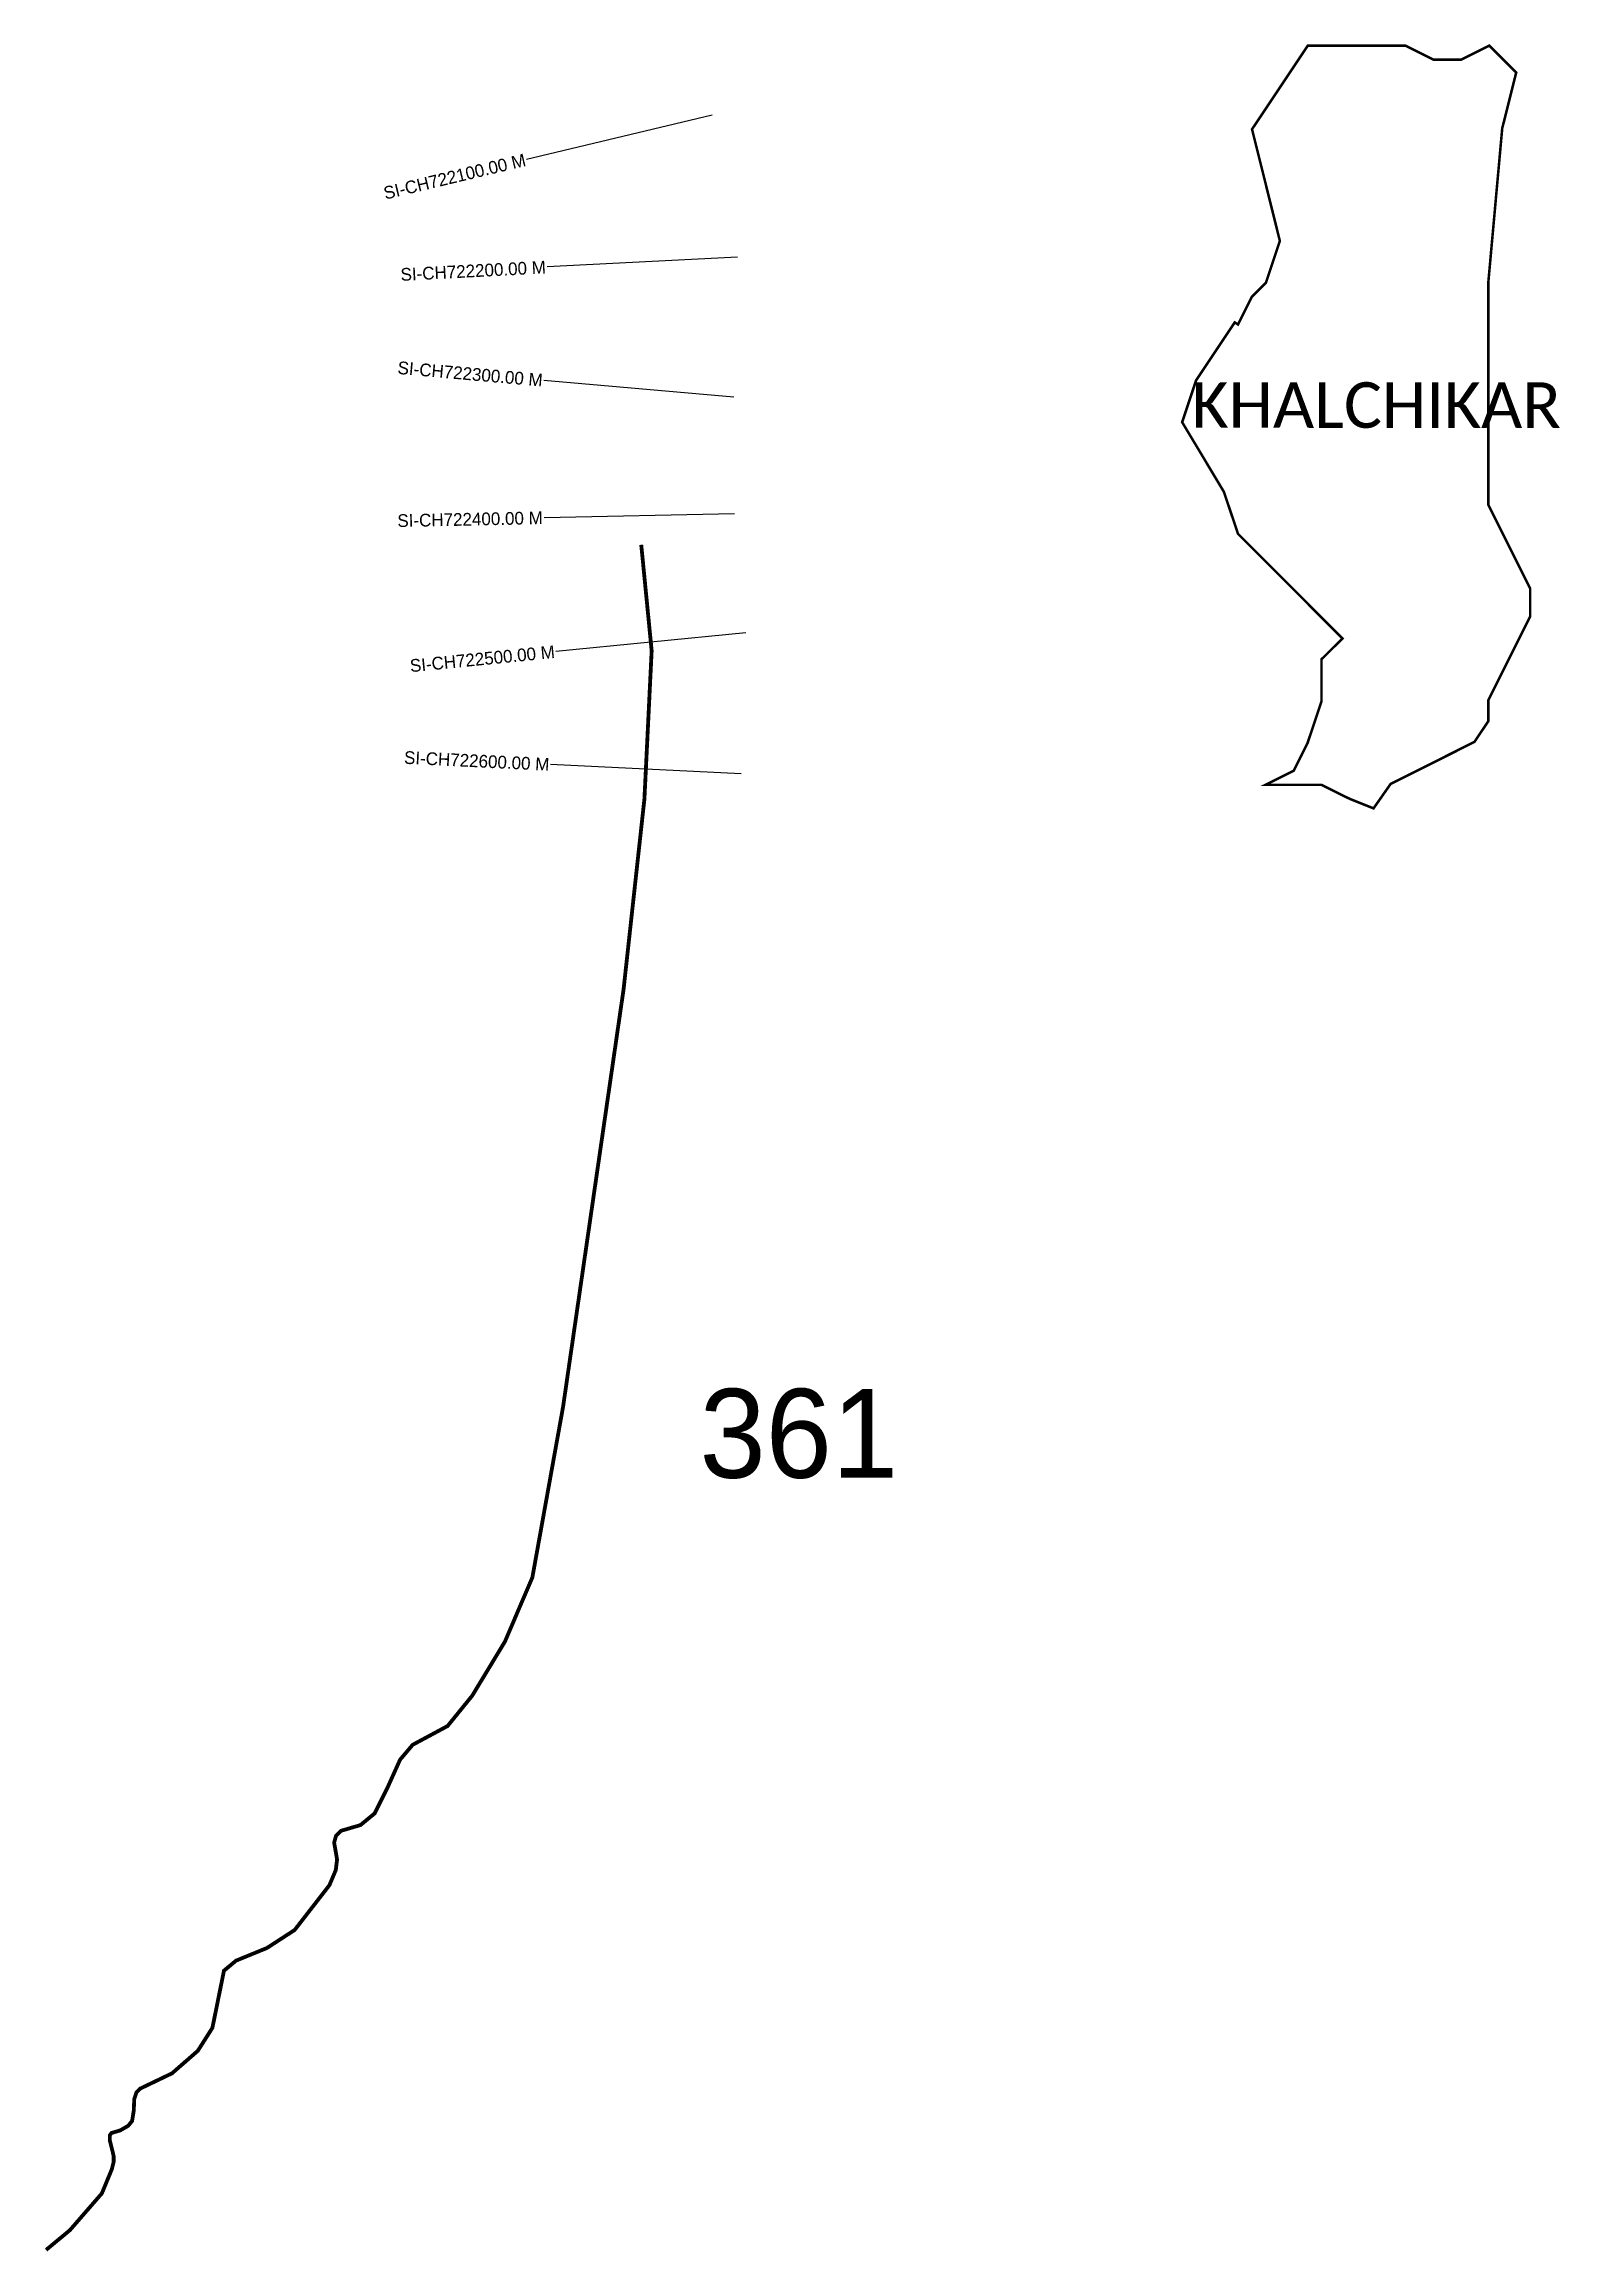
# Model space of a CAD drawing. Header units: metres. Extents: x 356371 to 357564, y 1741558 to 1743296.
import ezdxf
from ezdxf.enums import TextEntityAlignment as Align

# ---------------------------------------------------------------- set-up
doc = ezdxf.new("R2010")
doc.units = ezdxf.units.M
for name, color, linetype in [('CS', 134, 'Continuous'), ('CSMark', 6, 'Continuous'), ('NATURALLY PROTECTED', 3, 'Continuous'), ('VILLAGE NAME', 250, 'Continuous')]:
    doc.layers.add(name, color=color, linetype=linetype)

msp = doc.modelspace()

# ---------------------------------------------------------------- linework, layer by layer
at = {"color": 6, "const_width": 2}
msp.add_lwpolyline([(357365.3, 1743294.8), (357442.2, 1743294.8), (357464.1, 1743283.8), (357486.1, 1743283.8), (357508.1, 1743294.8), (357529.3, 1743273.6), (357518.3, 1743229.7), (357507.4, 1743109), (357507.4, 1742933.3), (357540.3, 1742867.4), (357540.3, 1742845.5), (357507.4, 1742779.6), (357507.4, 1742763.1), (357496.4, 1742746.7), (357430.5, 1742713.7), (357417, 1742694.4), (357398.1, 1742702), (357376.1, 1742712.9), (357332.2, 1742713), (357354.2, 1742724), (357365.1, 1742745.9), (357376.1, 1742778.8), (357376.1, 1742811.8), (357392.6, 1742828.2), (357310.3, 1742910.6), (357299.3, 1742943.5), (357266.4, 1742998.4), (357277.4, 1743031.4), (357307.8, 1743077), (357310.4, 1743075.3), (357321.3, 1743097.2), (357332.3, 1743108.2), (357343.3, 1743141.1), (357321.4, 1743229), (357365.3, 1743294.8)], dxfattribs=at)
at = {"layer": 'CS'}
for p, q in [((356896.4, 1743240.2), (356750.5, 1743205.3)), ((356916.4, 1743128.4), (356766.6, 1743120.6)), ((356913.5, 1743018.2), (356764.1, 1743031.3)), ((356914.1, 1742926.3), (356764.2, 1742923.2)), ((356922.9, 1742832.6), (356773.6, 1742817.9)), ((356919.3, 1742721.7), (356769.4, 1742729))]:
    msp.add_line(p, q, dxfattribs=at)
at = {"layer": 'NATURALLY PROTECTED', "const_width": 3, "flags": 128}
msp.add_lwpolyline([(356840.7, 1742901.9), (356848.9, 1742818.5), (356843.2, 1742701.8), (356826.8, 1742552), (356779.2, 1742223.5), (356755, 1742089), (356733.4, 1742038.5), (356707.7, 1741996), (356688.3, 1741972.1), (356660.8, 1741957.3), (356650.9, 1741945.6), (356640.7, 1741922.9), (356630.9, 1741903.3), (356619.7, 1741894.1), (356613.2, 1741892.2), (356604.4, 1741889.6), (356600.5, 1741885.7), (356599, 1741880.3), (356600, 1741874.7), (356601.3, 1741867.1), (356600.3, 1741858.7), (356595.3, 1741846.8), (356567.9, 1741811.5), (356546.2, 1741797.4), (356521.8, 1741787.4), (356512.3, 1741779.5), (356508.4, 1741760.2), (356503.2, 1741734.5), (356491.7, 1741716.4), (356471.4, 1741698.7), (356446.2, 1741686.6), (356443.4, 1741683.6), (356441.7, 1741678.4), (356441.3, 1741669.3), (356440, 1741661.2), (356436.9, 1741657.4), (356430.7, 1741653.8), (356423.7, 1741651.7), (356422.5, 1741649.9), (356422.4, 1741646), (356424, 1741639.8), (356425.5, 1741633.5), (356425.5, 1741629.1), (356424, 1741623.1), (356416.2, 1741604.2), (356391, 1741575.2), (356372.3, 1741559.7)], dxfattribs=at)

# ---------------------------------------------------------------- texts
at = {"insert": (356886.6, 1742237.5), "char_height": 70, "attachment_point": 1}
msp.add_mtext_dynamic_manual_height_columns('361', width=95.172, gutter_width=1, heights=[0], dxfattribs=at)
at = {"layer": 'CSMark'}
for s, rotation, p in [('SI-CH722100.00 M', 13.4564, (356749.5, 1743205.1)), ('SI-CH722200.00 M', 2.967, (356765.6, 1743120.5)), ('SI-CH722300.00 M', 354.9663, (356763.1, 1743031.4)), ('SI-CH722400.00 M', 1.1766, (356763.2, 1742923.2)), ('SI-CH722500.00 M', 5.6328, (356772.6, 1742817.8)), ('SI-CH722600.00 M', 357.2179, (356768.4, 1742729))]:
    msp.add_text(s, height=10, rotation=rotation, dxfattribs=at).set_placement(p, align=Align.MIDDLE_RIGHT)
at = {"layer": 'VILLAGE NAME', "insert": (357273.9, 1743029.9), "char_height": 35.913, "attachment_point": 1, "rotation": 359.9793}
msp.add_mtext_dynamic_manual_height_columns('{\\fCalibri|b0|i0|c0|p34;KHALCHIKAR}', width=509.248, gutter_width=258, heights=[0], dxfattribs=at)

doc.saveas('drawing.dxf')
